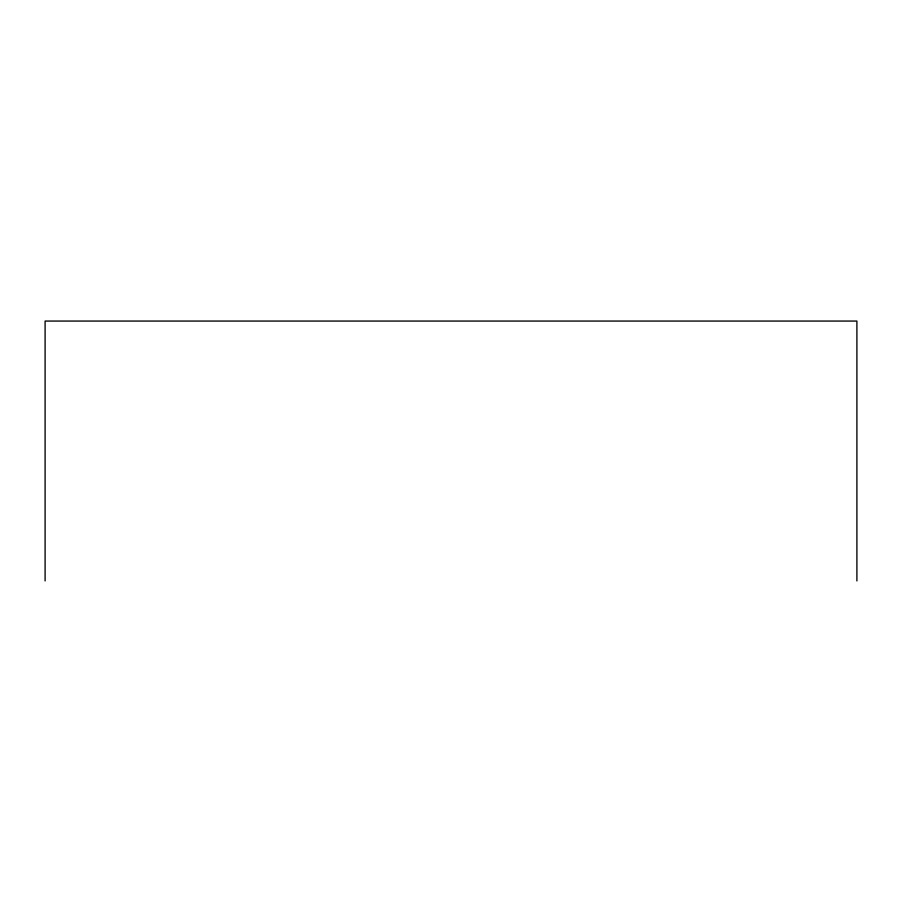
<?xml version="1.0" encoding="UTF-8"?>
<svg xmlns="http://www.w3.org/2000/svg" width="902" height="902" viewBox="0 0 902 902"><rect width="100%" height="100%" fill="white"/><g stroke="black" fill="none" stroke-linecap="round" stroke-linejoin="round"><path stroke-width="1.35" d="M856.9 580.933L856.9 321.067L45.1 321.067L45.1 580.933"/></g></svg>
